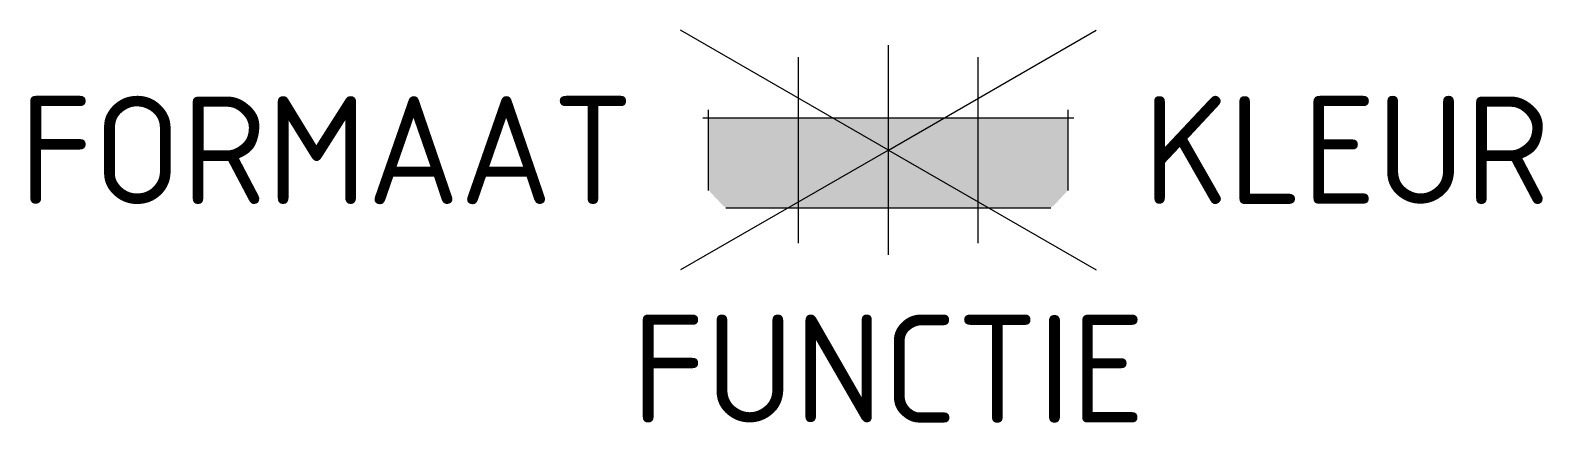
# Model space of a CAD drawing. Extents: x -14.3 to 10.9, y -4.5 to 2.
import ezdxf
from ezdxf.enums import TextEntityAlignment as Align

# ---------------------------------------------------------------- set-up
doc = ezdxf.new("R2010")
doc.units = 0
doc.styles.add('NLCS-ISO', font='NLCS-ISO.ttf')

msp = doc.modelspace()

# ---------------------------------------------------------------- hatches: boundary and pattern name
h = msp.add_hatch(color=254)
h.dxf.hatch_style = 1
h.paths.add_polyline_path([(-3, -0.665), (-2.763, -0.921), (-2.703, -0.964), (-1.5, -0.964), (-1.5, 0.536), (-3, 0.536)])
h = msp.add_hatch(color=254)
h.dxf.hatch_style = 1
h.paths.add_polyline_path([(0, 0.536), (-1.5, 0.536), (-1.5, -0.964), (0, -0.964)])
h = msp.add_hatch(color=254)
h.dxf.hatch_style = 1
h.paths.add_polyline_path([(1.5, 0.536), (0, 0.536), (0, -0.964), (1.5, -0.964)])
h = msp.add_hatch(color=254)
h.dxf.hatch_style = 1
h.paths.add_polyline_path([(2.703, -0.964), (2.763, -0.921), (3, -0.665), (3, 0.536), (1.5, 0.536), (1.5, -0.964)])

# ---------------------------------------------------------------- linework, layer by layer
for p, q in [((0, 0), (-3.464, 2)), ((0, 0), (3.464, 2)), ((-1.5, -1.552), (-1.5, 1.552)), ((0, -1.75), (0, 1.75)), ((1.5, -1.552), (1.5, 1.552)), ((-3.094, 0.536), (3.094, 0.536)), ((-3, -0.673), (-3, 0.673)), ((3, -0.673), (3, 0.673)), ((0, 0), (-3.464, -2)), ((0, 0), (3.464, -2)), ((-2.712, -0.964), (2.712, -0.964))]:
    msp.add_line(p, q)

# ---------------------------------------------------------------- texts
at = {"style": 'NLCS-ISO'}
msp.add_attdef('FORMAAT', text='30x30', height=1.8, dxfattribs=at).set_placement((-4.25, 0), align=Align.MIDDLE_RIGHT)
msp.add_attdef('KLEUR', text='G', height=1.8, dxfattribs=at).set_placement((4.25, 0), align=Align.MIDDLE_LEFT)
at = {"style": 'NLCS-ISO', "flags": 1}
msp.add_attdef('FUNCTIE', text='', height=1.8, dxfattribs=at).set_placement((0, -2.75), align=Align.TOP_CENTER)

doc.saveas('drawing.dxf')
